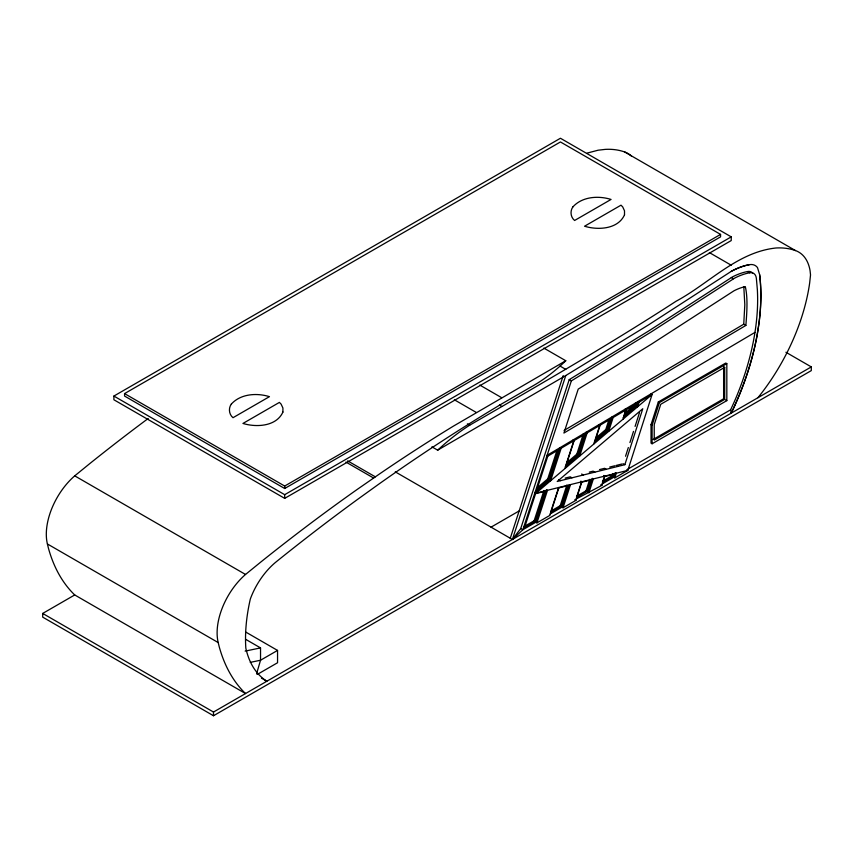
<?xml version="1.0" encoding="UTF-8"?>
<svg xmlns="http://www.w3.org/2000/svg" width="854" height="854" viewBox="0 0 854 854"><rect width="100%" height="100%" fill="white"/><g stroke="black" fill="none" stroke-linecap="round" stroke-linejoin="round"><path stroke-width="1.28" d="M564.067 430.459L743.738 324.21L744.816 304.761L743.802 286.805M745.873 325.438C746.855 312.863 747.997 298.131 745.307 286.613A65.246 37.672 -60 0 0 734.045 290.766L651.421 344.162L578.222 389.104L563.918 433.042L745.873 325.438L743.738 324.21M256.563 673.827L260.534 660.238L260.534 647.908L245.557 639.262M625.544 456.249L628.33 447.549M629.921 442.575L633.497 431.387M635.088 426.413L639.465 412.728M624.861 464.693L642.763 408.746L557.224 481.475L624.861 464.693L623.153 463.711M603.981 477.781L602.454 482.563L613.087 476.415L613.78 474.258L612.713 473.639M625.747 410.037L623.954 415.61L635.814 405.533L636.379 403.75L613.14 417.51L608.656 431.409L607.589 430.79L594.064 442.297M580.827 481.154L581.894 481.763L575.895 500.359L574.827 499.739L601.856 485.36L604.846 476.073L603.778 475.454M623.153 419.09L626.121 409.824L625.053 409.215M624.861 413.315L634.746 404.913L635.312 403.131M613.78 477.247L615.264 472.604L616.332 473.223L614.848 477.866L613.78 477.247L601.878 484.122M623.046 417.649L636.561 406.152L638.045 401.529L639.112 402.149L652.104 394.463L651.036 393.854M639.112 402.149L637.628 406.771L636.561 406.152M651.036 424.662L658.306 401.978L725.761 363.035L726.829 363.655L726.829 400.633L652.104 443.77L651.036 443.151L651.036 424.662L652.104 425.281L652.104 443.77M652.104 425.281L659.373 402.597L726.829 363.655M551.609 510.681L560.213 505.707L566.885 485.008M566.875 462.622L576.813 454.179L583.346 433.864M561.281 506.326L567.953 485.627L558.484 487.976L550.52 512.539L561.281 506.326L560.213 505.707M573.781 440.771L565.956 464.928L577.88 454.787L584.414 434.483L561.174 448.233L550.606 480.77L549.538 480.151L534.999 492.512L536.066 493.132L627.829 470.373L652.104 394.463L536.066 493.132M549.944 514.097L561.975 507.159L569.042 485.189M565.038 466.978L578.628 455.417L586.09 432.263L587.157 432.871L610.396 419.111L606.842 430.16L594.971 440.258L599.764 425.399M561.975 507.159L563.042 507.778L570.504 484.592M587.157 432.871L579.695 456.036L578.628 455.417M594.16 443.738L600.149 425.196L599.081 424.577M576.482 496.313L586.057 490.794L589.74 479.34L590.808 479.959L587.125 491.413L576.482 497.551L581.414 482.286L590.808 479.959M595.889 437.953L605.774 429.551L608.934 419.73M587.808 492.246L592.292 478.304M607.589 430.79L612.072 416.891L613.14 417.51M588.876 492.865L593.359 478.923M534.124 520.78L543.891 490.708L544.959 491.328L535.191 521.388L524.559 527.526L523.491 526.907L534.124 520.78L535.191 521.388M536.814 488.178L547.724 478.913L556.957 450.464M548.791 479.521L558.431 449.844L547.809 456.132L536.899 489.641L548.791 479.521L547.724 478.913M535.874 522.232L546.443 489.673L547.51 490.292L536.942 522.851L535.874 522.232L522.883 529.726L512.4 539.482L395.263 471.846M549.538 480.151L560.107 447.624L561.174 448.233M558.964 487.453L549.923 515.346L536.942 522.851M565.134 468.419L574.166 440.557L573.098 439.938M510.265 538.244L563.234 375.568M520.748 528.498L522.883 529.726L571.347 380.884L650.94 332.121L734.621 278.116A80.34 46.383 -60 0 1 748.499 273.002L750.73 272.65A13.92 8.038 -60 0 1 756.345 278.148L757.349 289.613A195.139 112.664 -60 0 1 734.387 401.572L730.629 409.792L731.237 413.133A201.128 116.123 -60 0 0 757.252 334.64L759.185 321.947A201.128 116.123 -60 0 0 759.633 274.668L757.498 267.59A21.478 12.404 -60 0 0 749.428 264.676A85.144 49.158 -60 0 0 731.237 271.38L648.56 324.872L565.775 375.536L512.4 539.482L520.748 528.498L569.212 379.646L648.805 330.893L732.486 276.888A80.34 46.383 -60 0 1 746.364 271.775L748.595 271.412A13.92 8.038 -60 0 1 752.908 273.408M524.559 527.526L535.586 493.655L544.959 491.328M543.849 348.09L565.775 360.74L453.282 426.21A1687.75 974.425 -60 0 0 380.735 473.105L356.641 489.833A1687.75 974.425 -60 0 0 260.865 561.985L245.525 574.464A52.991 30.595 -60 0 0 218.197 642.571L219.222 646.788A226.449 130.747 -60 0 0 245.525 693.555L74.725 594.95A226.449 130.747 -60 0 1 48.422 548.183L47.397 543.955A52.991 30.595 -60 0 1 74.725 475.859L90.065 463.37A1687.75 974.425 -60 0 1 148.222 418.471M757.925 397.729A150.048 86.628 -60 0 0 809.677 282.877L810.531 274.924L810.083 270.729A57.965 33.466 -60 0 0 795.501 250.585A126.05 72.771 -60 0 0 776.008 247.991C737.141 252.079 709.14 283.496 676.133 301.206C608.774 344.909 539.162 384.951 469.7 425.185A183.429 105.896 -60 0 0 437.675 450.175L431.91 446.834M547.115 455.299L754.957 332.398M437.675 450.175L565.775 375.536M113.892 396.064L560.438 138.252L731.237 236.868L731.237 240.561L284.692 498.373L113.892 399.768L113.892 396.064L284.692 494.679L731.237 236.868M124.567 393.598L560.438 141.956L720.562 234.402L720.562 236.868L284.692 488.509L124.567 396.064L124.567 393.598L284.692 486.043L720.562 234.402M785.915 352.254L811.3 366.91L811.3 370.604L213.5 715.748L42.7 617.132L42.7 613.439L74.725 594.95M724.694 367.348L660.75 404.273L654.239 424.587L654.239 440.077L724.694 399.394L724.694 367.348L723.626 366.729M257.321 674.414L277.55 662.747L277.55 650.417L260.534 660.238L250.265 662.373M491.05 527.153L519.648 510.649M653.171 439.458L723.626 398.786L724.694 399.394M602.444 481.325L612.019 475.795L613.087 476.415M730.629 409.792L626.761 469.753L627.829 470.373L614.848 477.866M563.042 507.778L575.895 500.359M42.7 613.439L213.5 712.044L811.3 366.91M587.125 153.101L598.11 150.208L605.208 149.386A126.05 72.771 -60 0 1 624.701 151.98L795.501 250.585M565.134 478.101L570.259 476.831L571.966 477.813M589.292 472.113L593.124 471.162L594.832 472.145M599.497 469.583L604.6 468.312L606.308 469.305M609.703 467.053L614.816 465.782M621.979 464L616.086 465.462L617.794 466.455M604.365 476.596L613.78 474.258M245.13 651.111L260.534 647.908M747.602 271.529L749.737 272.757M709.311 252.56L731.237 265.22M731.323 277.507L733.458 278.735M725.761 400.014L726.829 400.633M658.306 401.978L659.373 402.597M634.746 404.913L635.814 405.533M560 366.046L565.775 369.376M569.212 379.646L571.347 380.884M605.774 429.551L606.842 430.16M479.799 385.069L501.725 397.729M499.419 405.02L501.725 406.355M576.813 454.179L577.88 454.787M454.328 399.768L476.254 412.429M600.789 484.752L601.856 485.36M581.649 474.013L583.357 474.995M546.741 455.513L547.809 456.132M586.057 490.794L587.125 491.413M467.394 423.851L469.7 425.185M558.719 479.692L560.427 480.685M534.519 493.036L535.586 493.655M347.653 460.861L375.354 476.852M345.923 462.057L373.625 478.048M74.725 475.859L245.525 574.464M245.973 632.184L277.55 650.417M47.397 543.955L218.197 642.571M261.537 678.151L266.875 681.236A117.222 67.679 -60 0 1 245.824 648.143A155.898 90.001 -60 0 1 250.318 599.038A53.556 30.925 -60 0 1 276.408 561.644A1803.402 1041.197 -60 0 1 357.805 499.227L378.279 484.506A1803.402 1041.197 -60 0 1 501.725 403.889L533.75 385.4A139.64 80.628 -60 0 0 565.775 360.74M723.626 368.01L723.626 398.786M284.692 486.043L284.692 488.509M284.692 494.679L284.692 498.373M213.5 712.044L213.5 715.748M759.633 274.668A202.697 117.03 -60 0 1 731.237 413.133M731.237 271.38A87.887 50.749 -60 0 1 749.428 264.676M624.701 151.98A57.965 33.466 -60 0 1 631.501 156.133M231.306 404.102C228.264 408.287 228.979 414.436 233.003 417.702L269.448 396.662C256.83 392.712 240.636 393.747 231.306 404.102M282.909 412.076C276.429 426.541 256.285 427.566 242.952 423.445L279.397 402.405L281.094 404.102L282.909 408.02L282.909 412.076M572.906 206.881C569.864 211.055 570.579 217.215 574.603 220.481L611.048 199.441C598.43 195.491 582.236 196.527 572.906 206.881M624.509 214.856C618.029 229.32 597.885 230.345 584.552 226.225L620.997 205.184L622.694 206.881L624.509 210.799L624.509 214.856"/></g></svg>
